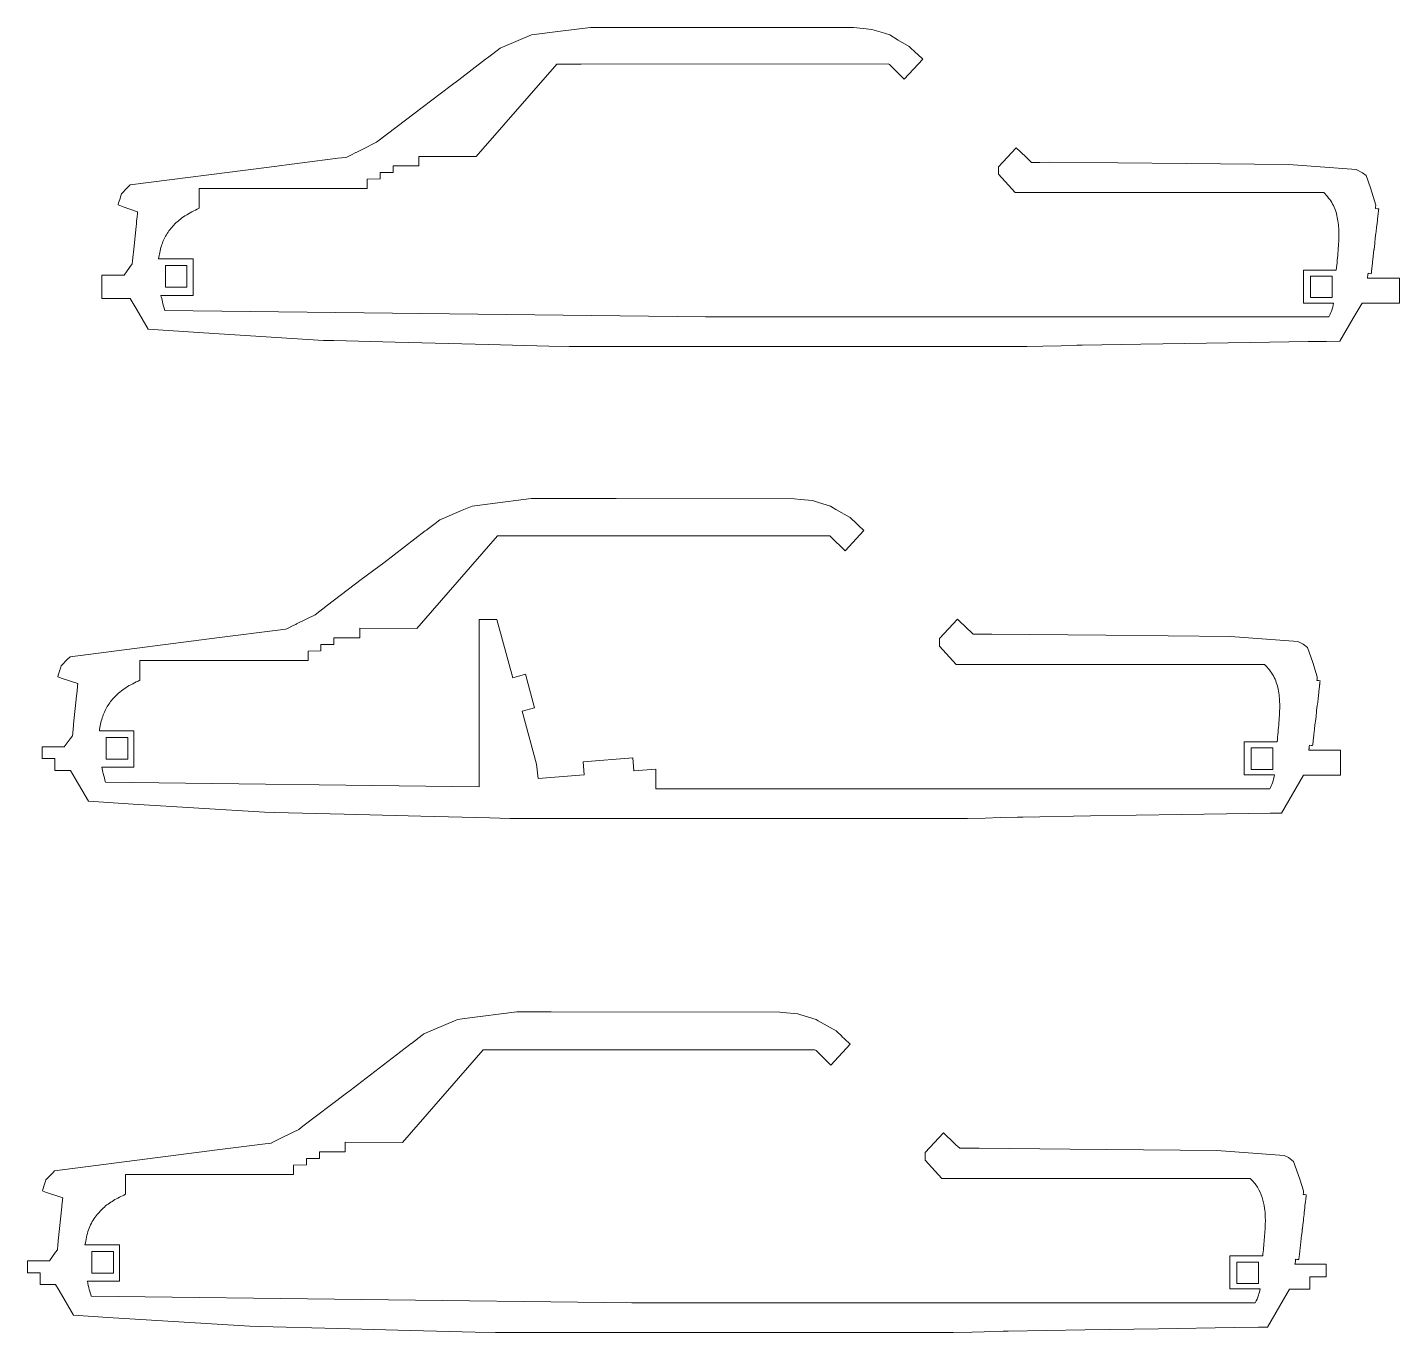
# Model space of a CAD drawing. Header units: millimetres. Extents: x -3396 to 75, y -180 to 2055.
# Drawn here: x -2352.8 to -2034.4, y 928.4 to 1231.4 of the extents above; entities that cross this region are included whole.
import ezdxf

# ---------------------------------------------------------------- set-up
doc = ezdxf.new("R2010")
doc.units = ezdxf.units.MM

msp = doc.modelspace()

# ---------------------------------------------------------------- linework, layer by layer
at = {"color": 7, "linetype": 'Continuous', "lineweight": 15}
for p, q in [((-2238.89, 1228.39), (-2235.82, 1229.64)), ((-2229.09, 1230.5), (-2235.82, 1229.64)), ((-2222.09, 1231.39), (-2229.09, 1230.5)), ((-2222.09, 1231.39), (-2190.67, 1231.37)), ((-2190.67, 1231.37), (-2161.07, 1231.35)), ((-2158.83, 1231.13), (-2161.07, 1231.35)), ((-2156.84, 1230.93), (-2158.83, 1231.13)), ((-2154.69, 1230.28), (-2156.84, 1230.93)), ((-2152.64, 1229.67), (-2154.69, 1230.28)), ((-2150.69, 1228.41), (-2152.64, 1229.67)), ((-2244.79, 1225.26), (-2243.03, 1226.61)), ((-2238.89, 1228.39), (-2243.03, 1226.61)), ((-2148.19, 1226.99), (-2150.69, 1228.41)), ((-2147.69, 1226.53), (-2148.19, 1226.99)), ((-2146.99, 1225.86), (-2147.69, 1226.53)), ((-2252.62, 1219.25), (-2246.44, 1224)), ((-2248.67, 1201.4), (-2229.93, 1222.89)), ((-2246.44, 1224), (-2246.26, 1224.14)), ((-2246.26, 1224.14), (-2246.01, 1224.33)), ((-2246.01, 1224.33), (-2244.79, 1225.26)), ((-2229.93, 1222.89), (-2224.26, 1222.89)), ((-2153.05, 1222.91), (-2224.26, 1222.89)), ((-2149.29, 1219.39), (-2152.7, 1222.77)), ((-2149.29, 1219.39), (-2145.02, 1224)), ((-2146.7, 1225.59), (-2146.99, 1225.86)), ((-2146.25, 1225.16), (-2146.7, 1225.59)), ((-2146.25, 1225.16), (-2145.02, 1224)), ((-2261.19, 1212.83), (-2254.44, 1217.89)), ((-2254.44, 1217.89), (-2252.62, 1219.25)), ((-2261.19, 1212.83), (-2266.99, 1208.42)), ((-2271.76, 1204.74), (-2266.99, 1208.42)), ((-2271.76, 1204.74), (-2275.12, 1203.07)), ((-2297.27, 1198.89), (-2280.7, 1201.01)), ((-2279.06, 1201.22), (-2280.7, 1201.01)), ((-2279.06, 1201.22), (-2278.62, 1201.28)), ((-2277.39, 1201.91), (-2278.62, 1201.28)), ((-2277.39, 1201.91), (-2276.89, 1202.17)), ((-2276.59, 1202.32), (-2276.89, 1202.17)), ((-2276.47, 1202.38), (-2276.59, 1202.32)), ((-2276.47, 1202.38), (-2275.12, 1203.07)), ((-2261.93, 1199.24), (-2261.93, 1201.46)), ((-2261.93, 1201.46), (-2248.67, 1201.4)), ((-2123.34, 1203.44), (-2127.4, 1199.06)), ((-2123.34, 1203.44), (-2121.11, 1201.32)), ((-2120.81, 1201.04), (-2121.11, 1201.32)), ((-2120.61, 1200.85), (-2120.81, 1201.04)), ((-2120.11, 1200.37), (-2120.61, 1200.85)), ((-2328.91, 1194.83), (-2297.27, 1198.89)), ((-2270.93, 1196.2), (-2270.93, 1197.71)), ((-2270.93, 1197.71), (-2267.93, 1197.71)), ((-2267.93, 1197.71), (-2267.93, 1199.24)), ((-2267.93, 1199.24), (-2261.93, 1199.24)), ((-2127.4, 1199.06), (-2127.4, 1197.32)), ((-2127.4, 1197.32), (-2123.55, 1193.07)), ((-2119.77, 1200.05), (-2120.11, 1200.37)), ((-2119.77, 1200.05), (-2117.85, 1200.06)), ((-2117.85, 1200.06), (-2115.58, 1200.07)), ((-2083.9, 1199.78), (-2115.58, 1200.07)), ((-2083.9, 1199.78), (-2060.03, 1199.55)), ((-2060.03, 1199.55), (-2044.42, 1198.39)), ((-2044.42, 1198.39), (-2042.94, 1197.62)), ((-2042.1, 1197.02), (-2042.94, 1197.62)), ((-2330.95, 1192.73), (-2329.6, 1194.13)), ((-2329.6, 1194.13), (-2328.91, 1194.83)), ((-2273.93, 1196.15), (-2270.93, 1196.2)), ((-2273.93, 1193.96), (-2273.93, 1196.15)), ((-2042.1, 1197.02), (-2041.11, 1194.12)), ((-2041.11, 1194.12), (-2039.85, 1190.16)), ((-2331.34, 1191.47), (-2331.6, 1190.63)), ((-2331.34, 1191.47), (-2331.08, 1192.31)), ((-2331.08, 1192.31), (-2330.95, 1192.73)), ((-2312.93, 1189.39), (-2312.93, 1193.96)), ((-2312.93, 1193.96), (-2273.93, 1193.96)), ((-2123.55, 1193.07), (-2051.93, 1193.07)), ((-2331.74, 1190.21), (-2331.6, 1190.63)), ((-2330.52, 1189.7), (-2331.74, 1190.21)), ((-2327.19, 1188.6), (-2330.52, 1189.7)), ((-2327.29, 1187.64), (-2327.28, 1187.75)), ((-2327.28, 1187.75), (-2327.26, 1187.87)), ((-2327.19, 1188.6), (-2327.26, 1187.95)), ((-2327.26, 1187.87), (-2327.26, 1187.95)), ((-2039.9, 1189.67), (-2039.94, 1189.34)), ((-2039.94, 1189.34), (-2039.5, 1189.28)), ((-2039.85, 1190.16), (-2039.9, 1189.67)), ((-2039.5, 1189.28), (-2039.2, 1189.24)), ((-2039.33, 1188.16), (-2039.48, 1186.85)), ((-2039.32, 1188.25), (-2039.33, 1188.17)), ((-2039.33, 1188.17), (-2039.33, 1188.16)), ((-2039.31, 1188.32), (-2039.32, 1188.25)), ((-2039.3, 1188.36), (-2039.31, 1188.32)), ((-2039.3, 1188.36), (-2039.27, 1188.69)), ((-2039.24, 1188.9), (-2039.27, 1188.69)), ((-2039.24, 1188.9), (-2039.2, 1189.24)), ((-2327.55, 1185.15), (-2328.09, 1179.88)), ((-2327.55, 1185.15), (-2327.48, 1185.8)), ((-2327.48, 1185.8), (-2327.42, 1186.42)), ((-2327.42, 1186.42), (-2327.36, 1186.96)), ((-2327.36, 1186.96), (-2327.32, 1187.37)), ((-2327.32, 1187.37), (-2327.29, 1187.64)), ((-2039.68, 1185.13), (-2039.82, 1183.87)), ((-2039.66, 1185.3), (-2039.68, 1185.13)), ((-2039.5, 1186.68), (-2039.66, 1185.3)), ((-2039.48, 1186.85), (-2039.5, 1186.68)), ((-2040.1, 1181.4), (-2040.11, 1181.36)), ((-2040.11, 1181.36), (-2040.11, 1181.29)), ((-2040.1, 1181.4), (-2040.07, 1181.73)), ((-2040.07, 1181.73), (-2040.03, 1182.06)), ((-2040.02, 1182.1), (-2040.03, 1182.06)), ((-2040.01, 1182.25), (-2040.02, 1182.16)), ((-2040.02, 1182.16), (-2040.02, 1182.1)), ((-2040, 1182.26), (-2040.01, 1182.25)), ((-2039.99, 1182.4), (-2040, 1182.26)), ((-2039.84, 1183.73), (-2039.99, 1182.4)), ((-2039.82, 1183.87), (-2039.84, 1183.73)), ((-2328.28, 1178.09), (-2328.23, 1178.62)), ((-2328.23, 1178.62), (-2328.16, 1179.23)), ((-2328.09, 1179.88), (-2328.16, 1179.23)), ((-2040.47, 1178.17), (-2040.62, 1176.9)), ((-2040.46, 1178.32), (-2040.47, 1178.17)), ((-2040.3, 1179.72), (-2040.46, 1178.32)), ((-2040.28, 1179.87), (-2040.3, 1179.72)), ((-2040.13, 1181.2), (-2040.28, 1179.87)), ((-2040.12, 1181.21), (-2040.13, 1181.2)), ((-2040.11, 1181.29), (-2040.12, 1181.21)), ((-2330.34, 1173.91), (-2329.11, 1175.62)), ((-2329.11, 1175.62), (-2328.45, 1176.47)), ((-2328.38, 1177.13), (-2328.45, 1176.47)), ((-2328.38, 1177.13), (-2328.37, 1177.2)), ((-2328.37, 1177.2), (-2328.36, 1177.33)), ((-2328.36, 1177.33), (-2328.35, 1177.43)), ((-2328.35, 1177.43), (-2328.32, 1177.68)), ((-2328.32, 1177.68), (-2328.28, 1178.09)), ((-2314.34, 1177.64), (-2322.34, 1177.64)), ((-2320.74, 1176.08), (-2320.74, 1171.08)), ((-2315.74, 1176.08), (-2320.74, 1176.08)), ((-2315.74, 1171.08), (-2315.74, 1176.08)), ((-2314.34, 1169.19), (-2314.34, 1177.64)), ((-2049.04, 1175.07), (-2056.68, 1175.07)), ((-2056.68, 1175.07), (-2056.68, 1167.4)), ((-2040.86, 1174.77), (-2040.83, 1175.1)), ((-2040.82, 1175.14), (-2040.83, 1175.1)), ((-2040.8, 1175.29), (-2040.82, 1175.2)), ((-2040.82, 1175.2), (-2040.82, 1175.14)), ((-2040.79, 1175.42), (-2040.8, 1175.3)), ((-2040.8, 1175.3), (-2040.8, 1175.29)), ((-2040.64, 1176.77), (-2040.79, 1175.42)), ((-2040.62, 1176.9), (-2040.64, 1176.77)), ((-2335.53, 1173.91), (-2330.85, 1173.91)), ((-2335.53, 1171.24), (-2335.53, 1173.91)), ((-2330.85, 1173.91), (-2330.34, 1173.91)), ((-2050.03, 1173.66), (-2055.03, 1173.66)), ((-2055.03, 1173.66), (-2055.03, 1168.66)), ((-2050.03, 1168.66), (-2050.03, 1173.66)), ((-2041.79, 1173.35), (-2041.83, 1173.14)), ((-2034.36, 1173.14), (-2041.83, 1173.14)), ((-2041.76, 1173.49), (-2041.79, 1173.35)), ((-2041.76, 1173.49), (-2041.72, 1173.82)), ((-2041.71, 1173.95), (-2041.72, 1173.82)), ((-2041.7, 1173.98), (-2041.71, 1173.95)), ((-2041.67, 1174.31), (-2041.7, 1173.98)), ((-2041.22, 1174.25), (-2041.67, 1174.31)), ((-2040.93, 1174.21), (-2041.22, 1174.25)), ((-2040.93, 1174.21), (-2040.89, 1174.55)), ((-2040.86, 1174.77), (-2040.89, 1174.55)), ((-2034.36, 1173.14), (-2034.36, 1171.67)), ((-2335.53, 1168.46), (-2335.53, 1171.24)), ((-2321.78, 1169.19), (-2314.34, 1169.19)), ((-2320.74, 1171.08), (-2315.74, 1171.08)), ((-2055.03, 1168.66), (-2050.03, 1168.66)), ((-2034.36, 1171.67), (-2034.36, 1170.86)), ((-2034.36, 1170.86), (-2034.36, 1167.37)), ((-2328.92, 1168.46), (-2335.53, 1168.46)), ((-2327.56, 1166.14), (-2328.92, 1168.46)), ((-2327.56, 1166.14), (-2324.75, 1161.33)), ((-2195.41, 1164.17), (-2320.91, 1165.69)), ((-2056.68, 1167.4), (-2049.66, 1167.4)), ((-2043.07, 1167.37), (-2045.1, 1163.87)), ((-2034.36, 1167.37), (-2043.07, 1167.37)), ((-2050.76, 1164.17), (-2195.41, 1164.17)), ((-2045.1, 1163.87), (-2048.2, 1158.54)), ((-2311.9, 1160.48), (-2324.75, 1161.33)), ((-2284.03, 1158.73), (-2311.9, 1160.48)), ((-2284.03, 1158.73), (-2281.64, 1158.67)), ((-2267.46, 1158.31), (-2281.64, 1158.67)), ((-2267.46, 1158.31), (-2245.77, 1157.75)), ((-2231.74, 1157.4), (-2245.77, 1157.75)), ((-2231.74, 1157.4), (-2227.04, 1157.28)), ((-2120.82, 1157.28), (-2227.04, 1157.28)), ((-2120.82, 1157.28), (-2117.15, 1157.38)), ((-2117.15, 1157.38), (-2112.9, 1157.5)), ((-2109.23, 1157.6), (-2112.9, 1157.5)), ((-2109.23, 1157.6), (-2108.76, 1157.61)), ((-2108.76, 1157.61), (-2108.54, 1157.61)), ((-2108.54, 1157.61), (-2108.3, 1157.61)), ((-2108.15, 1157.62), (-2108.3, 1157.61)), ((-2108.15, 1157.62), (-2108.03, 1157.62)), ((-2094.37, 1157.84), (-2108.03, 1157.62)), ((-2069.05, 1158.24), (-2094.37, 1157.84)), ((-2069.05, 1158.24), (-2055.57, 1158.45)), ((-2051.29, 1158.5), (-2055.57, 1158.45)), ((-2051.29, 1158.5), (-2048.2, 1158.54)), ((-2235.84, 1122), (-2245.4, 1120.78)), ((-2235.84, 1122), (-2216.14, 1121.99)), ((-2216.14, 1121.99), (-2174.82, 1121.96)), ((-2173.36, 1121.82), (-2174.82, 1121.96)), ((-2170.6, 1121.54), (-2173.36, 1121.82)), ((-2169.2, 1121.12), (-2170.6, 1121.54)), ((-2166.4, 1120.28), (-2169.2, 1121.12)), ((-2251.48, 1119.47), (-2257.09, 1117.07)), ((-2251.48, 1119.47), (-2249.58, 1120.25)), ((-2245.4, 1120.78), (-2249.58, 1120.25)), ((-2165.17, 1119.49), (-2166.4, 1120.28)), ((-2161.85, 1117.6), (-2165.17, 1119.49)), ((-2270.1, 1107.09), (-2260.46, 1114.48)), ((-2260.46, 1114.48), (-2260.18, 1114.7)), ((-2260.18, 1114.7), (-2260.03, 1114.82)), ((-2260.03, 1114.82), (-2258.18, 1116.24)), ((-2258.18, 1116.24), (-2257.09, 1117.07)), ((-2163.02, 1109.84), (-2158.64, 1114.57)), ((-2161.57, 1117.33), (-2161.85, 1117.6)), ((-2160.63, 1116.45), (-2161.57, 1117.33)), ((-2160.49, 1116.31), (-2160.63, 1116.45)), ((-2159.89, 1115.76), (-2160.49, 1116.31)), ((-2159.89, 1115.76), (-2158.64, 1114.57)), ((-2262.4, 1091.85), (-2243.66, 1113.34)), ((-2243.66, 1113.34), (-2237.99, 1113.34)), ((-2166.78, 1113.36), (-2237.99, 1113.34)), ((-2163.02, 1109.84), (-2166.42, 1113.22)), ((-2275.3, 1103.19), (-2271.2, 1106.26)), ((-2271.2, 1106.26), (-2270.1, 1107.09)), ((-2275.3, 1103.19), (-2283.12, 1097.25)), ((-2285.98, 1095.04), (-2283.12, 1097.25)), ((-2290.93, 1092.58), (-2292.59, 1091.73)), ((-2290.93, 1092.58), (-2290.84, 1092.63)), ((-2290.5, 1092.8), (-2290.84, 1092.63)), ((-2290.44, 1092.83), (-2290.5, 1092.8)), ((-2290.44, 1092.83), (-2290.33, 1092.89)), ((-2285.98, 1095.04), (-2290.33, 1092.89)), ((-2243.82, 1093.92), (-2247.96, 1093.92)), ((-2247.96, 1093.92), (-2247.96, 1055.09)), ((-2240.11, 1080.42), (-2243.82, 1093.92)), ((-2136.97, 1093.99), (-2141.13, 1089.51)), ((-2136.97, 1093.99), (-2134.61, 1091.75)), ((-2342.88, 1085.28), (-2308.19, 1089.73)), ((-2308.19, 1089.73), (-2294.66, 1091.46)), ((-2292.85, 1091.7), (-2294.66, 1091.46)), ((-2292.85, 1091.7), (-2292.59, 1091.73)), ((-2281.66, 1088.16), (-2281.66, 1089.69)), ((-2281.66, 1089.69), (-2275.66, 1089.69)), ((-2275.66, 1089.69), (-2275.66, 1091.91)), ((-2275.66, 1091.91), (-2262.4, 1091.85)), ((-2141.13, 1089.51), (-2141.13, 1087.77)), ((-2134.36, 1091.52), (-2134.61, 1091.75)), ((-2134.11, 1091.28), (-2134.36, 1091.52)), ((-2133.69, 1090.89), (-2134.11, 1091.28)), ((-2133.29, 1090.5), (-2133.69, 1090.89)), ((-2133.29, 1090.5), (-2131.69, 1090.51)), ((-2131.69, 1090.51), (-2128.95, 1090.52)), ((-2102.55, 1090.28), (-2128.95, 1090.52)), ((-2102.55, 1090.28), (-2073.57, 1090)), ((-2073.57, 1090), (-2057.95, 1088.84)), ((-2287.66, 1086.6), (-2284.66, 1086.65)), ((-2287.66, 1084.41), (-2287.66, 1086.6)), ((-2284.66, 1086.65), (-2284.66, 1088.16)), ((-2284.66, 1088.16), (-2281.66, 1088.16)), ((-2141.13, 1087.77), (-2137.27, 1083.52)), ((-2057.95, 1088.84), (-2056.73, 1088.2)), ((-2055.71, 1087.47), (-2056.73, 1088.2)), ((-2055.71, 1087.47), (-2054.5, 1083.94)), ((-2345.31, 1081.92), (-2345.02, 1082.84)), ((-2345.02, 1082.84), (-2344.92, 1083.18)), ((-2344.92, 1083.18), (-2343.44, 1084.71)), ((-2343.44, 1084.71), (-2342.88, 1085.28)), ((-2326.66, 1079.84), (-2326.66, 1084.41)), ((-2326.66, 1084.41), (-2287.66, 1084.41)), ((-2137.27, 1083.52), (-2065.66, 1083.52)), ((-2054.5, 1083.94), (-2053.44, 1080.61)), ((-2345.7, 1080.66), (-2345.6, 1081)), ((-2344.72, 1080.25), (-2345.7, 1080.66)), ((-2345.31, 1081.92), (-2345.6, 1081)), ((-2341.07, 1079.04), (-2344.72, 1080.25)), ((-2237.22, 1081.22), (-2240.11, 1080.42)), ((-2235.08, 1073.44), (-2237.22, 1081.22)), ((-2053.49, 1080.19), (-2053.53, 1079.79)), ((-2053.53, 1079.79), (-2053.16, 1079.74)), ((-2053.44, 1080.61), (-2053.49, 1080.19)), ((-2053.16, 1079.74), (-2052.8, 1079.69)), ((-2052.83, 1079.41), (-2052.8, 1079.69)), ((-2341.36, 1076.24), (-2342.04, 1069.67)), ((-2341.36, 1076.24), (-2341.31, 1076.77)), ((-2341.31, 1076.77), (-2341.25, 1077.27)), ((-2341.25, 1077.27), (-2341.21, 1077.71)), ((-2341.21, 1077.71), (-2341.17, 1078.04)), ((-2341.17, 1078.04), (-2341.15, 1078.26)), ((-2341.15, 1078.26), (-2341.14, 1078.35)), ((-2341.14, 1078.35), (-2341.13, 1078.45)), ((-2341.07, 1079.04), (-2341.13, 1078.51)), ((-2341.13, 1078.45), (-2341.13, 1078.51)), ((-2053.11, 1076.99), (-2053.27, 1075.56)), ((-2053.09, 1077.13), (-2053.11, 1076.99)), ((-2052.93, 1078.48), (-2053.09, 1077.13)), ((-2052.92, 1078.61), (-2052.93, 1078.48)), ((-2052.91, 1078.7), (-2052.92, 1078.61)), ((-2052.9, 1078.77), (-2052.91, 1078.7)), ((-2052.89, 1078.82), (-2052.9, 1078.77)), ((-2052.89, 1078.86), (-2052.86, 1079.14)), ((-2052.89, 1078.86), (-2052.89, 1078.82)), ((-2052.83, 1079.41), (-2052.86, 1079.14)), ((-2237.98, 1072.64), (-2235.08, 1073.44)), ((-2053.45, 1074.03), (-2053.6, 1072.71)), ((-2053.43, 1074.18), (-2053.45, 1074.03)), ((-2053.28, 1075.43), (-2053.43, 1074.18)), ((-2053.27, 1075.56), (-2053.28, 1075.43)), ((-2234.61, 1060.35), (-2237.98, 1072.64)), ((-2053.91, 1070.01), (-2054.07, 1068.6)), ((-2053.89, 1070.17), (-2053.91, 1070.01)), ((-2053.74, 1071.5), (-2053.89, 1070.17)), ((-2053.72, 1071.65), (-2053.74, 1071.5)), ((-2053.71, 1071.74), (-2053.72, 1071.65)), ((-2053.7, 1071.81), (-2053.71, 1071.74)), ((-2053.69, 1071.86), (-2053.7, 1071.81)), ((-2053.69, 1071.9), (-2053.66, 1072.18)), ((-2053.69, 1071.9), (-2053.69, 1071.86)), ((-2053.66, 1072.18), (-2053.63, 1072.45)), ((-2053.62, 1072.49), (-2053.63, 1072.45)), ((-2053.61, 1072.61), (-2053.62, 1072.54)), ((-2053.62, 1072.54), (-2053.62, 1072.49)), ((-2053.6, 1072.71), (-2053.61, 1072.61)), ((-2342.86, 1066.22), (-2342.33, 1066.91)), ((-2342.27, 1067.45), (-2342.33, 1066.91)), ((-2342.27, 1067.5), (-2342.26, 1067.61)), ((-2342.27, 1067.45), (-2342.27, 1067.5)), ((-2342.26, 1067.61), (-2342.25, 1067.69)), ((-2342.25, 1067.69), (-2342.23, 1067.89)), ((-2342.23, 1067.89), (-2342.19, 1068.22)), ((-2342.19, 1068.22), (-2342.15, 1068.65)), ((-2342.15, 1068.65), (-2342.1, 1069.15)), ((-2342.04, 1069.67), (-2342.1, 1069.15)), ((-2328.06, 1068.09), (-2336.07, 1068.09)), ((-2328.06, 1059.64), (-2328.06, 1068.09)), ((-2054.25, 1067.06), (-2054.39, 1065.75)), ((-2054.23, 1067.22), (-2054.25, 1067.06)), ((-2054.08, 1068.45), (-2054.23, 1067.22)), ((-2054.07, 1068.6), (-2054.08, 1068.45)), ((-2349.34, 1064.36), (-2344.46, 1064.36)), ((-2349.34, 1062.08), (-2349.34, 1064.36)), ((-2344.46, 1064.36), (-2344.21, 1064.36)), ((-2344.21, 1064.36), (-2342.86, 1066.22)), ((-2334.47, 1066.53), (-2334.47, 1061.53)), ((-2329.47, 1066.53), (-2334.47, 1066.53)), ((-2329.47, 1061.53), (-2329.47, 1066.53)), ((-2062.77, 1065.52), (-2070.4, 1065.52)), ((-2070.4, 1065.52), (-2070.4, 1057.85)), ((-2063.76, 1064.11), (-2068.76, 1064.11)), ((-2068.76, 1064.11), (-2068.76, 1059.11)), ((-2063.76, 1059.11), (-2063.76, 1064.11)), ((-2055.38, 1063.82), (-2055.43, 1063.59)), ((-2048.06, 1063.59), (-2055.43, 1063.59)), ((-2055.35, 1063.94), (-2055.38, 1063.82)), ((-2055.35, 1063.94), (-2055.32, 1064.21)), ((-2055.31, 1064.33), (-2055.32, 1064.21)), ((-2055.26, 1064.76), (-2055.31, 1064.35)), ((-2055.31, 1064.35), (-2055.31, 1064.33)), ((-2054.89, 1064.71), (-2055.26, 1064.76)), ((-2054.52, 1064.66), (-2054.89, 1064.71)), ((-2054.52, 1064.66), (-2054.49, 1064.95)), ((-2054.46, 1065.22), (-2054.49, 1064.95)), ((-2054.46, 1065.22), (-2054.43, 1065.49)), ((-2054.42, 1065.53), (-2054.43, 1065.49)), ((-2054.41, 1065.66), (-2054.42, 1065.58)), ((-2054.42, 1065.58), (-2054.42, 1065.53)), ((-2054.39, 1065.75), (-2054.41, 1065.66)), ((-2048.06, 1063.59), (-2048.06, 1061.89)), ((-2349.34, 1061.63), (-2349.34, 1062.08)), ((-2346.44, 1061.63), (-2349.34, 1061.63)), ((-2346.44, 1058.91), (-2346.44, 1061.63)), ((-2334.47, 1061.53), (-2329.47, 1061.53)), ((-2234.28, 1057.03), (-2234.61, 1060.35)), ((-2212.31, 1061.78), (-2223.79, 1060.87)), ((-2223.79, 1060.87), (-2223.55, 1057.88)), ((-2212.07, 1058.79), (-2212.31, 1061.78)), ((-2048.06, 1061.89), (-2048.06, 1060.96)), ((-2048.06, 1060.96), (-2048.06, 1057.82)), ((-2342.79, 1058.91), (-2346.44, 1058.91)), ((-2341.68, 1057.03), (-2342.79, 1058.91)), ((-2335.51, 1059.64), (-2328.06, 1059.64)), ((-2223.55, 1057.88), (-2234.28, 1057.03)), ((-2206.97, 1059.2), (-2212.07, 1058.79)), ((-2206.97, 1054.62), (-2206.97, 1059.2)), ((-2070.4, 1057.85), (-2063.39, 1057.85)), ((-2068.76, 1059.11), (-2063.76, 1059.11)), ((-2056.66, 1057.82), (-2058.38, 1054.88)), ((-2048.06, 1057.82), (-2056.66, 1057.82)), ((-2341.68, 1057.03), (-2338.62, 1051.78)), ((-2247.96, 1055.09), (-2334.64, 1056.14)), ((-2064.49, 1054.62), (-2206.97, 1054.62)), ((-2058.38, 1054.88), (-2061.79, 1048.99)), ((-2328.2, 1051.09), (-2338.62, 1051.78)), ((-2297.78, 1049.18), (-2328.2, 1051.09)), ((-2297.78, 1049.18), (-2295.4, 1049.12)), ((-2279.27, 1048.71), (-2295.4, 1049.12)), ((-2279.27, 1048.71), (-2261.5, 1048.25)), ((-2245.5, 1047.85), (-2261.5, 1048.25)), ((-2245.5, 1047.85), (-2240.79, 1047.73)), ((-2134.58, 1047.73), (-2240.79, 1047.73)), ((-2134.58, 1047.73), (-2130.55, 1047.84)), ((-2130.55, 1047.84), (-2127.01, 1047.94)), ((-2122.99, 1048.05), (-2127.01, 1047.94)), ((-2122.99, 1048.05), (-2122.54, 1048.06)), ((-2122.54, 1048.06), (-2122.29, 1048.06)), ((-2122.29, 1048.06), (-2122.09, 1048.06)), ((-2121.92, 1048.07), (-2122.09, 1048.06)), ((-2121.92, 1048.07), (-2121.79, 1048.07)), ((-2106.08, 1048.32), (-2121.79, 1048.07)), ((-2084.88, 1048.66), (-2106.08, 1048.32)), ((-2084.88, 1048.66), (-2069.33, 1048.9)), ((-2064.39, 1048.95), (-2069.33, 1048.9)), ((-2064.39, 1048.95), (-2061.79, 1048.99)), ((-2260.77, 997.73), (-2253.69, 1000.77)), ((-2253.69, 1000.77), (-2252.95, 1001.07)), ((-2252.95, 1001.07), (-2251.33, 1001.27)), ((-2251.33, 1001.27), (-2239.22, 1002.82)), ((-2239.22, 1002.82), (-2231.23, 1002.81)), ((-2231.23, 1002.81), (-2178.2, 1002.78)), ((-2178.2, 1002.78), (-2177.5, 1002.71)), ((-2177.5, 1002.71), (-2173.97, 1002.35)), ((-2173.97, 1002.35), (-2173.33, 1002.16)), ((-2173.33, 1002.16), (-2169.77, 1001.1)), ((-2169.77, 1001.1), (-2169.26, 1000.77)), ((-2169.26, 1000.77), (-2165.13, 998.42)), ((-2263.66, 995.51), (-2261.18, 997.42)), ((-2261.18, 997.42), (-2260.77, 997.73)), ((-2165.13, 998.42), (-2165.05, 998.35)), ((-2165.05, 998.35), (-2163.89, 997.25)), ((-2163.89, 997.25), (-2163.71, 997.08)), ((-2163.89, 997.25), (-2163.89, 997.25)), ((-2163.71, 997.08), (-2163.17, 996.57)), ((-2277.19, 985.13), (-2264.1, 995.17)), ((-2247, 994), (-2265.74, 972.5)), ((-2264.1, 995.17), (-2263.72, 995.47)), ((-2263.72, 995.47), (-2263.66, 995.51)), ((-2241.33, 994), (-2247, 994)), ((-2241.33, 994), (-2170.12, 994.02)), ((-2169.76, 993.88), (-2166.36, 990.5)), ((-2161.87, 995.34), (-2166.36, 990.5)), ((-2163.17, 996.57), (-2161.87, 995.34)), ((-2279.01, 983.76), (-2277.57, 984.84)), ((-2277.57, 984.84), (-2277.19, 985.13)), ((-2288.85, 976.29), (-2279.01, 983.76)), ((-2293.97, 973.49), (-2291.27, 974.82)), ((-2291.27, 974.82), (-2289.81, 975.54)), ((-2289.81, 975.54), (-2288.85, 976.29)), ((-2144.47, 970.16), (-2140.21, 974.76)), ((-2140.21, 974.76), (-2137.71, 972.39)), ((-2308.73, 970.78), (-2298.24, 972.12)), ((-2298.24, 972.12), (-2296.25, 972.38)), ((-2296.25, 972.38), (-2296.17, 972.39)), ((-2296.17, 972.39), (-2295.49, 972.74)), ((-2295.49, 972.74), (-2294.42, 973.27)), ((-2294.42, 973.27), (-2294.13, 973.41)), ((-2294.13, 973.41), (-2293.97, 973.49)), ((-2279, 972.57), (-2279, 970.34)), ((-2265.74, 972.5), (-2279, 972.57)), ((-2137.71, 972.39), (-2137.52, 972.21)), ((-2137.52, 972.21), (-2137.22, 971.92)), ((-2137.22, 971.92), (-2136.89, 971.61)), ((-2136.89, 971.61), (-2136.42, 971.16)), ((-2136.42, 971.16), (-2135.14, 971.17)), ((-2135.14, 971.17), (-2131.93, 971.18)), ((-2131.93, 971.18), (-2110.81, 970.98)), ((-2346.47, 965.94), (-2308.73, 970.78)), ((-2288, 968.81), (-2288, 967.31)), ((-2285, 968.81), (-2288, 968.81)), ((-2285, 970.34), (-2285, 968.81)), ((-2279, 970.34), (-2285, 970.34)), ((-2144.47, 968.43), (-2144.47, 970.16)), ((-2140.61, 964.18), (-2144.47, 968.43)), ((-2110.81, 970.98), (-2076.73, 970.66)), ((-2076.73, 970.66), (-2061.11, 969.5)), ((-2061.11, 969.5), (-2060.13, 968.99)), ((-2060.13, 968.99), (-2058.93, 968.13)), ((-2058.93, 968.13), (-2057.51, 963.97)), ((-2348.5, 963.84), (-2346.89, 965.5)), ((-2346.89, 965.5), (-2346.47, 965.94)), ((-2330, 965.06), (-2330, 960.49)), ((-2291, 965.06), (-2330, 965.06)), ((-2288, 967.31), (-2291, 967.26)), ((-2291, 967.26), (-2291, 965.06)), ((-2349.21, 961.58), (-2348.89, 962.58)), ((-2348.89, 962.58), (-2348.58, 963.57)), ((-2348.58, 963.57), (-2348.5, 963.84)), ((-2069, 964.18), (-2140.61, 964.18)), ((-2057.51, 963.97), (-2056.65, 961.26)), ((-2349.29, 961.31), (-2349.21, 961.58)), ((-2348.54, 961), (-2349.29, 961.31)), ((-2344.57, 959.69), (-2348.54, 961)), ((-2344.71, 958.33), (-2344.67, 958.67)), ((-2344.67, 958.67), (-2344.64, 958.92)), ((-2344.64, 958.92), (-2344.63, 959.09)), ((-2344.63, 959.09), (-2344.62, 959.16)), ((-2344.62, 959.16), (-2344.61, 959.23)), ((-2344.61, 959.28), (-2344.57, 959.69)), ((-2344.61, 959.23), (-2344.61, 959.28)), ((-2056.68, 960.93), (-2056.74, 960.44)), ((-2056.74, 960.44), (-2056.44, 960.41)), ((-2056.65, 961.26), (-2056.68, 960.93)), ((-2056.44, 960.41), (-2056, 960.35)), ((-2056.18, 958.84), (-2056.3, 957.79)), ((-2056.13, 959.27), (-2056.18, 958.84)), ((-2056.11, 959.36), (-2056.13, 959.27)), ((-2056.1, 959.5), (-2056.11, 959.44)), ((-2056.11, 959.44), (-2056.11, 959.36)), ((-2056.09, 959.54), (-2056.1, 959.5)), ((-2056.06, 959.79), (-2056.09, 959.57)), ((-2056.09, 959.57), (-2056.09, 959.54)), ((-2056.03, 960.12), (-2056.06, 959.79)), ((-2056, 960.35), (-2056.03, 960.12)), ((-2345.6, 949.68), (-2344.79, 957.54)), ((-2344.79, 957.54), (-2344.75, 957.95)), ((-2344.75, 957.95), (-2344.71, 958.33)), ((-2056.52, 955.82), (-2056.63, 954.84)), ((-2056.47, 956.23), (-2056.52, 955.82)), ((-2056.35, 957.33), (-2056.47, 956.23)), ((-2056.3, 957.79), (-2056.35, 957.33)), ((-2056.93, 952.31), (-2056.98, 951.86)), ((-2056.92, 952.4), (-2056.93, 952.31)), ((-2056.9, 952.48), (-2056.92, 952.4)), ((-2056.89, 952.58), (-2056.9, 952.54)), ((-2056.9, 952.54), (-2056.9, 952.48)), ((-2056.86, 952.83), (-2056.89, 952.61)), ((-2056.89, 952.61), (-2056.89, 952.58)), ((-2056.84, 953.06), (-2056.86, 952.83)), ((-2056.83, 953.13), (-2056.84, 953.09)), ((-2056.84, 953.09), (-2056.84, 953.06)), ((-2056.82, 953.19), (-2056.83, 953.13)), ((-2056.81, 953.28), (-2056.82, 953.19)), ((-2056.8, 953.36), (-2056.81, 953.28)), ((-2056.68, 954.4), (-2056.8, 953.36)), ((-2056.63, 954.84), (-2056.68, 954.4)), ((-2345.72, 948.56), (-2345.69, 948.89)), ((-2345.69, 948.89), (-2345.65, 949.27)), ((-2345.65, 949.27), (-2345.6, 949.68)), ((-2057.27, 949.27), (-2057.32, 948.85)), ((-2057.15, 950.35), (-2057.27, 949.27)), ((-2057.1, 950.83), (-2057.15, 950.35)), ((-2056.98, 951.86), (-2057.1, 950.83)), ((-2347.68, 945.01), (-2346.23, 947.03)), ((-2346.23, 947.03), (-2345.82, 947.56)), ((-2345.82, 947.56), (-2345.78, 947.97)), ((-2345.78, 948.01), (-2345.77, 948.09)), ((-2345.78, 947.97), (-2345.78, 948.01)), ((-2345.77, 948.09), (-2345.76, 948.16)), ((-2345.76, 948.16), (-2345.75, 948.31)), ((-2345.75, 948.31), (-2345.72, 948.56)), ((-2331.4, 948.75), (-2339.41, 948.75)), ((-2337.81, 947.18), (-2337.81, 942.18)), ((-2332.81, 947.18), (-2337.81, 947.18)), ((-2332.81, 942.18), (-2332.81, 947.18)), ((-2331.4, 940.3), (-2331.4, 948.75)), ((-2066.11, 946.18), (-2073.74, 946.18)), ((-2073.74, 946.18), (-2073.74, 938.51)), ((-2057.66, 945.87), (-2057.7, 945.55)), ((-2057.64, 946.1), (-2057.66, 945.87)), ((-2057.63, 946.13), (-2057.64, 946.1)), ((-2057.62, 946.23), (-2057.63, 946.17)), ((-2057.63, 946.17), (-2057.63, 946.13)), ((-2057.61, 946.32), (-2057.62, 946.23)), ((-2057.6, 946.4), (-2057.61, 946.32)), ((-2057.49, 947.42), (-2057.6, 946.4)), ((-2057.43, 947.88), (-2057.49, 947.42)), ((-2057.32, 948.85), (-2057.43, 947.88)), ((-2352.77, 945.01), (-2352.24, 945.01)), ((-2352.77, 943.27), (-2352.77, 945.01)), ((-2352.77, 942.29), (-2352.77, 943.27)), ((-2352.24, 945.01), (-2347.68, 945.01)), ((-2067.1, 944.76), (-2072.1, 944.76)), ((-2072.1, 944.76), (-2072.1, 939.76)), ((-2067.1, 939.76), (-2067.1, 944.76)), ((-2058.58, 944.5), (-2058.63, 944.25)), ((-2058.63, 944.25), (-2051.38, 944.25)), ((-2058.56, 944.59), (-2058.58, 944.5)), ((-2058.53, 944.82), (-2058.56, 944.59)), ((-2058.52, 944.91), (-2058.53, 944.82)), ((-2058.47, 945.41), (-2058.52, 944.93)), ((-2058.52, 944.93), (-2058.52, 944.91)), ((-2058.16, 945.38), (-2058.47, 945.41)), ((-2057.73, 945.32), (-2058.16, 945.38)), ((-2057.7, 945.55), (-2057.73, 945.32)), ((-2051.38, 944.25), (-2051.38, 942.33)), ((-2349.81, 942.29), (-2352.77, 942.29)), ((-2349.81, 939.57), (-2349.81, 942.29)), ((-2347.89, 939.57), (-2349.81, 939.57)), ((-2346.27, 939.57), (-2347.89, 939.57)), ((-2345.42, 938.13), (-2346.27, 939.57)), ((-2338.85, 940.3), (-2331.4, 940.3)), ((-2337.81, 942.18), (-2332.81, 942.18)), ((-2072.1, 939.76), (-2067.1, 939.76)), ((-2055.17, 941.36), (-2055.17, 938.48)), ((-2051.38, 941.36), (-2055.17, 941.36)), ((-2051.38, 942.33), (-2051.38, 941.36)), ((-2342.1, 932.43), (-2345.42, 938.13)), ((-2337.98, 936.8), (-2212.48, 935.28)), ((-2073.74, 938.51), (-2066.73, 938.51)), ((-2059.87, 938.48), (-2061.26, 936.08)), ((-2055.17, 938.48), (-2059.87, 938.48)), ((-2212.48, 935.28), (-2067.83, 935.28)), ((-2061.26, 936.08), (-2065, 929.65)), ((-2334.11, 931.91), (-2342.1, 932.43)), ((-2301.16, 929.84), (-2334.11, 931.91)), ((-2298.77, 929.78), (-2301.16, 929.84)), ((-2280.7, 929.32), (-2298.77, 929.78)), ((-2266.85, 928.96), (-2280.7, 929.32)), ((-2248.87, 928.5), (-2266.85, 928.96)), ((-2244.17, 928.38), (-2248.87, 928.5)), ((-2137.95, 928.38), (-2244.17, 928.38)), ((-2133.57, 928.51), (-2137.95, 928.38)), ((-2130.73, 928.58), (-2133.57, 928.51)), ((-2126.36, 928.7), (-2130.73, 928.58)), ((-2126.1, 928.71), (-2126.36, 928.7)), ((-2125.66, 928.72), (-2126.1, 928.71)), ((-2125.5, 928.72), (-2125.66, 928.72)), ((-2125.31, 928.72), (-2125.5, 928.72)), ((-2125.16, 928.73), (-2125.31, 928.72)), ((-2107.41, 929.01), (-2125.16, 928.73)), ((-2090.33, 929.28), (-2107.41, 929.01)), ((-2072.7, 929.56), (-2090.33, 929.28)), ((-2067.1, 929.62), (-2072.7, 929.56)), ((-2065, 929.65), (-2067.1, 929.62))]:
    msp.add_line(p, q, dxfattribs=at)
for centre in [(-2153.05, 1222.41), (-2166.78, 1112.86), (-2170.11, 993.52)]:
    msp.add_arc(centre, 0.5, 45.2177, 90.0156, dxfattribs=at)
for points, knots in [([(-2051.93, 1193.07), (-2051.18, 1192.22), (-2049.7, 1190.54), (-2048.67, 1187.26), (-2048.34, 1183.59), (-2048.59, 1179.5), (-2048.89, 1176.57), (-2049.04, 1175.07)], [0, 0, 0, 0, 0.178702, 0.351701, 0.53284, 0.760959, 1, 1, 1, 1]), ([(-2322.34, 1177.64), (-2322.17, 1178.66), (-2321.84, 1180.62), (-2320.62, 1183.3), (-2318.77, 1185.71), (-2316.19, 1187.83), (-2314.05, 1188.85), (-2312.93, 1189.39)], [0, 0, 0, 0, 0.19476, 0.375043, 0.5511, 0.765909, 1, 1, 1, 1]), ([(-2320.91, 1165.69), (-2321.1, 1166.36), (-2321.42, 1167.52), (-2321.67, 1168.69), (-2321.78, 1169.19)], [0, 0, 0, 0, 0.573459, 1, 1, 1, 1]), ([(-2049.66, 1167.4), (-2049.79, 1166.78), (-2050.03, 1165.65), (-2050.54, 1164.62), (-2050.76, 1164.17)], [0, 0, 0, 0, 0.558972, 1, 1, 1, 1]), ([(-2065.66, 1083.52), (-2064.91, 1082.67), (-2063.42, 1080.99), (-2062.4, 1077.71), (-2062.07, 1074.04), (-2062.32, 1069.95), (-2062.62, 1067.02), (-2062.77, 1065.52)], [0, 0, 0, 0, 0.1787, 0.351701, 0.53284, 0.760962, 1, 1, 1, 1]), ([(-2336.07, 1068.09), (-2335.9, 1069.11), (-2335.57, 1071.07), (-2334.34, 1073.75), (-2332.5, 1076.16), (-2329.92, 1078.28), (-2327.78, 1079.3), (-2326.66, 1079.84)], [0, 0, 0, 0, 0.19476, 0.375043, 0.5511, 0.765909, 1, 1, 1, 1]), ([(-2334.64, 1056.14), (-2334.82, 1056.81), (-2335.14, 1057.97), (-2335.4, 1059.14), (-2335.51, 1059.64)], [0, 0, 0, 0, 0.573459, 1, 1, 1, 1]), ([(-2063.39, 1057.85), (-2063.52, 1057.23), (-2063.75, 1056.1), (-2064.26, 1055.07), (-2064.49, 1054.62)], [0, 0, 0, 0, 0.558972, 1, 1, 1, 1]), ([(-2066.11, 946.18), (-2065.98, 947.45), (-2065.73, 949.96), (-2065.45, 953.64), (-2065.54, 956.93), (-2066.14, 959.78), (-2067.2, 962.22), (-2068.39, 963.52), (-2069, 964.18)], [0, 0, 0, 0, 0.203193, 0.399397, 0.584573, 0.72261, 0.858243, 1, 1, 1, 1]), ([(-2330, 960.49), (-2330.96, 960.04), (-2332.8, 959.17), (-2335.2, 957.39), (-2337.24, 955.13), (-2338.79, 952.22), (-2339.2, 949.94), (-2339.41, 948.75)], [0, 0, 0, 0, 0.200187, 0.385434, 0.562402, 0.772404, 1, 1, 1, 1]), ([(-2338.85, 940.3), (-2338.71, 939.66), (-2338.45, 938.48), (-2338.13, 937.33), (-2337.98, 936.8)], [0, 0, 0, 0, 0.546477, 1, 1, 1, 1]), ([(-2067.83, 935.28), (-2067.55, 935.86), (-2067.05, 936.89), (-2066.83, 938.02), (-2066.73, 938.51)], [0, 0, 0, 0, 0.560109, 1, 1, 1, 1])]:
    msp.add_open_spline(points, degree=3, knots=knots, dxfattribs=at)

doc.saveas('drawing.dxf')
